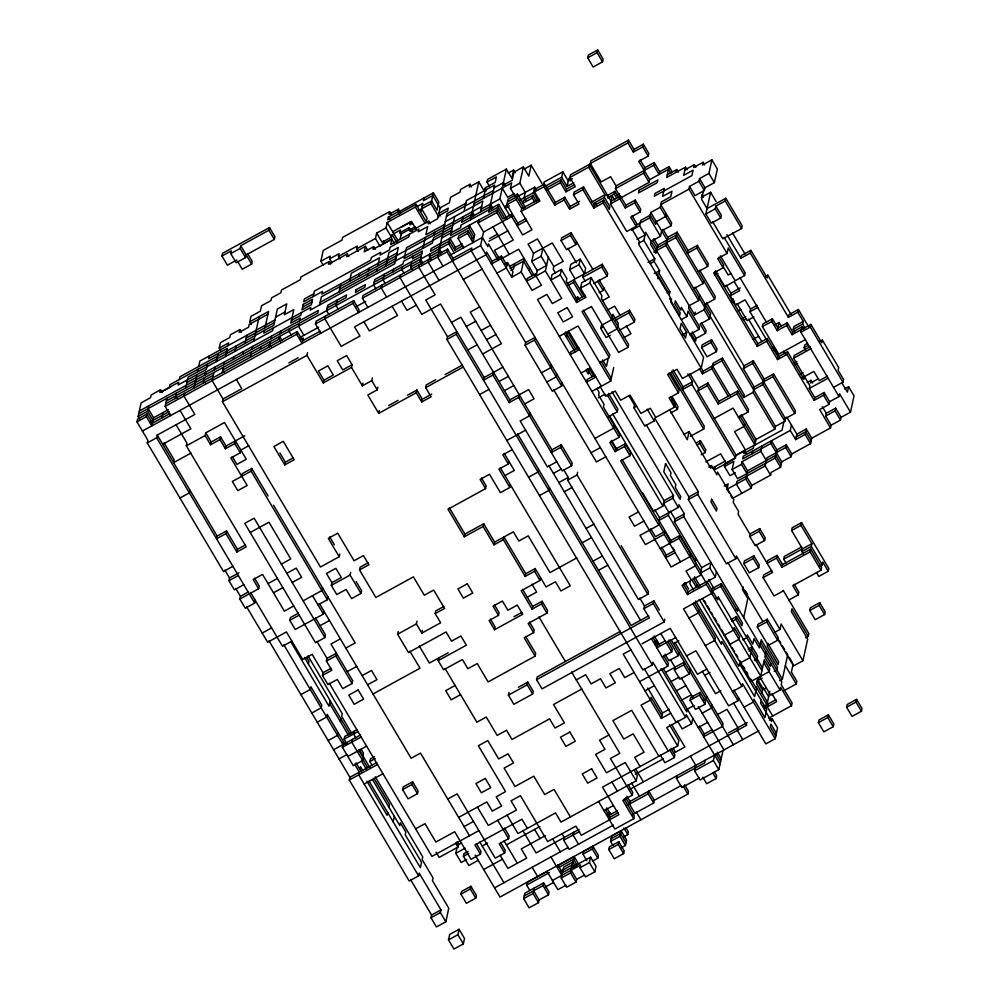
<?xml version="1.0" encoding="UTF-8"?>
<svg xmlns="http://www.w3.org/2000/svg" width="999" height="999" viewBox="0 0 999 999"><rect width="100%" height="100%" fill="white"/><g stroke="black" fill="none" stroke-linecap="round" stroke-linejoin="round"><path stroke-width="1.5" d="M232.892 566.346L223.501 571.49L147.278 442.932L147.864 440.222L136.975 421.853L137.575 419.13L146.965 413.986L152.41 423.164L169.855 413.598M139.723 419.043L138.162 416.421L141.121 402.859L150.512 397.702L151.111 394.992L160.502 389.835L162.063 392.457M148.152 408.554L153.596 417.744L151.823 425.886L146.378 416.695L146.965 413.986M152.997 420.454L147.552 411.276L148.739 405.844M160.502 389.835L159.915 392.545L178.696 382.242L178.109 384.965L206.281 369.505L207.467 364.073M235.764 588.461L240.422 596.328L239.835 599.05L245.279 608.229L254.67 603.071L156.668 437.774L157.268 435.064L194.842 414.46L183.953 396.091L184.54 393.381M161.801 418.019L162.987 412.587M170.604 415.584L165.16 406.393L166.933 398.251M169.306 387.4L169.892 384.69L254.433 338.324M175.15 398.526L176.336 393.107M179.283 379.533L179.882 376.823L273.813 325.299L277.372 309.016L286.763 303.871L284.39 314.722L293.793 309.578L290.834 323.139L300.224 317.994L299.638 320.704M185.727 387.949L188.087 377.098L272.64 330.731L273.227 328.022M221.94 256.019L222.527 253.296L269.493 227.547L274.937 236.726L274.35 239.435L246.166 254.895L245.579 257.605L236.189 262.762L230.744 253.571L231.331 250.861L221.94 256.019L227.385 265.197L236.775 260.04M193.931 388.224L196.89 374.662M197.49 371.94L198.077 369.23M198.664 366.521L199.85 361.089L275 319.88M225.949 533.641L216.558 538.798L217.158 536.076L226.548 530.931L225.949 533.641L236.838 552.01L246.241 546.853L186.351 445.841L186.938 443.131L176.049 424.762M203.334 383.079L204.508 377.647M205.107 374.937L205.694 372.215M209.241 355.931L208.654 358.653L227.435 348.351L225.662 356.493M245.579 257.605L240.135 248.426L240.722 245.704L268.906 230.257L269.493 227.547M213.911 372.502L212.125 380.631L223.014 399.001L222.427 401.723L320.429 567.02L339.21 556.718L339.81 553.995M214.498 369.78L215.085 367.07M216.271 361.638L218.044 353.496M220.791 350.699L219.231 348.077L220.417 342.645L229.807 337.487L230.394 334.777L239.797 329.633L241.346 332.255M189.935 490.159L189.335 492.882L179.945 498.026M210.577 444.717L211.176 442.008L220.567 436.863L219.98 439.572L210.577 444.717L205.132 435.539L205.732 432.829L224.513 422.527L246.291 459.253L236.9 464.41L232.23 456.531M222.115 372.777L223.301 367.345M223.888 364.635L224.488 361.913M228.034 345.629L228.621 342.919L219.231 348.077M237.55 261.351L242.22 269.231L251.611 264.073L252.21 261.363L247.54 253.496M233.279 359.478L233.878 356.768M235.065 351.336L236.239 345.904M239.797 329.633L239.198 332.342L248.601 327.185L249.188 324.475L267.969 314.173M242.682 354.333L243.269 351.611M245.042 343.469L246.815 335.327M251.336 324.388L249.775 321.765L250.961 316.333L260.352 311.176L261.538 305.756L270.929 300.599L271.528 297.889L280.919 292.732L281.506 290.022L300.299 279.72L300.886 277.01L329.071 261.551L330.632 264.173M235.402 440.884L234.815 443.606L225.412 448.751L226.011 446.041L220.567 436.863M250.299 357.317L251.486 351.885M252.073 349.175L252.66 346.466M253.846 341.034L259.178 316.608M260.277 349.45L260.876 346.74M264.423 330.457L263.836 333.167L310.801 307.405L310.214 310.127L394.755 263.761L398.301 247.477L388.911 252.635L385.951 266.196M265.01 327.747L268.569 311.463L249.775 321.765M241.746 476.298L242.345 473.588L251.736 468.444L251.149 471.153L232.355 481.456L237.799 490.634L247.19 485.489L230.856 457.942L240.26 452.784L240.846 450.074L248.901 445.654M269.081 347.015L270.267 341.583M270.854 338.873L271.453 336.163M280.619 341.77L279.071 339.148L279.658 336.438L281.993 340.372M280.257 333.716L280.844 331.006M243.781 584.715L234.39 589.86L228.946 580.681L229.533 577.959L224.875 570.092M236.838 552.01L237.437 549.3L226.548 530.931M289.648 328.571L289.061 331.281L291.383 335.214M300.612 339.498L303.296 338.024L302.123 343.456L296.678 334.278L297.265 331.556L165.759 403.683M299.038 323.414L298.451 326.136L303.896 335.314M301.411 312.562L300.811 315.272L291.421 320.429M313.174 296.553L314.348 291.134L370.716 260.215L371.303 257.505L380.694 252.347L380.107 255.07L389.498 249.912L390.097 247.203L408.878 236.9L409.478 234.178M323.189 265.21L320.866 261.276L323.226 250.424L342.02 240.122L342.607 237.4L389.573 211.651L391.133 214.273M352.073 364.735L342.682 369.892L337.237 360.701L346.628 355.557L352.073 364.735L351.486 367.445L323.301 382.904L306.968 355.357L307.567 352.635M320.904 333.154L315.459 323.976L316.059 321.253L353.634 300.649L359.078 309.827L358.479 312.55L353.034 303.359L353.634 300.649M319.605 304.97L321.378 296.828L471.678 214.41L473.239 217.033M329.071 261.551L328.484 264.26L347.265 253.958L348.826 256.581M331.993 262.774L329.658 258.841L330.257 256.119L320.866 261.276M254.67 603.071L255.269 600.362M284.777 464.885L273.888 446.516L283.279 441.358L294.168 459.727L284.777 464.885L285.364 462.162L279.92 452.984M239.835 599.05L258.616 588.748L259.216 586.026L254.545 578.159M325.449 316.109L324.85 318.818L341.183 346.366L359.977 336.064L354.533 326.885L486.038 254.757L486.638 252.048L492.082 261.226L491.483 263.948L500.886 258.791L501.473 256.081L492.082 261.226M340.022 259.028L338.461 256.406L339.061 253.684L329.658 258.841M337.212 300.1L336.026 305.532L338.361 309.465M338.986 291.958L340.759 283.816M347.265 253.958L346.678 256.681L365.459 246.378L367.794 250.312M323.301 382.904L323.901 380.194L318.456 371.004L327.847 365.859L333.291 375.037L323.901 380.194M349.563 281.381L351.336 273.239L379.52 257.779L377.747 265.921M358.216 251.436L356.655 248.813L357.255 246.091L338.461 256.406M358.953 276.224L359.54 273.514M365.459 246.378L364.273 251.798L373.676 246.653L375.224 249.275M324.013 611.338L323.414 614.048L295.242 629.507L289.797 620.329L290.384 617.607L298.439 613.199M367.869 307.392L362.425 298.214L363.024 295.504L447.564 249.138L453.009 258.316L452.422 261.026M367.17 276.498L367.757 273.788M368.344 271.079L368.943 268.356M373.676 246.653L373.077 249.363L391.87 239.061L394.205 242.994M380.119 246.378L375.449 238.511L376.635 233.079L386.026 227.922L387.212 222.502L415.384 207.043L415.984 204.333L387.799 219.792L388.386 217.07L397.789 211.925L398.376 209.203L388.986 214.36L389.573 211.651M376.561 271.353L377.147 268.631M376.635 233.079L382.08 242.257L391.471 237.113L392.058 234.403L396.728 242.27M381.805 285.19L381.218 287.912L386.663 297.09M384.178 274.338L382.992 279.77L385.327 283.704M391.87 239.061L390.684 244.493L418.868 229.033L418.269 231.743L427.672 226.598L425.899 234.74L444.68 224.438M372.365 377.947L371.765 380.669L362.375 385.814L362.962 383.104M401.423 235.352L399.875 232.73L400.462 230.007L393.756 233.691M322.515 587.824L321.928 590.534L303.134 600.836M392.982 271.903L393.569 269.193M400.075 239.335L401.261 233.903L410.651 228.759L412.212 231.381M308.404 664.01L309.003 661.301L306.668 657.367M317.969 604.87L327.372 599.712L327.959 597.002M356.144 581.543L361.588 590.734L360.989 593.443L351.598 598.601L346.154 589.41L336.763 594.567L331.318 585.377L331.905 582.667L326.461 573.488L335.864 568.331L341.308 577.522L331.905 582.667M400.599 274.887L400 277.61L421.778 314.335L440.571 304.033L484.128 377.497L483.541 380.219L492.932 375.062L493.518 372.352M402.372 266.745L401.785 269.468L404.108 273.401M410.651 228.759L410.065 231.468L428.846 221.166L430.407 223.788M407.48 395.192L416.87 390.047L416.283 392.757L378.708 413.361L367.819 395.005L377.21 389.847L377.809 387.137M324.912 637.574L254.133 518.194L244.743 523.339L315.522 642.719L324.912 637.574L325.512 634.852L315.397 617.807M421.029 211.563L422.802 203.421L417.432 206.368M423.988 198.002L423.389 200.712L432.792 195.554L440.571 208.679M378.708 413.361L379.295 410.651M412.137 269.655L410.577 267.033L411.763 261.601M412.949 256.169L412.362 258.891L421.753 253.734M340.347 638.885L330.956 644.043L352.734 680.769L352.135 683.491L342.744 688.636L337.3 679.457L327.909 684.602L322.465 675.424L323.052 672.714L312.163 654.345L302.772 659.49L286.438 631.942L267.645 642.245L246.653 606.83M322.465 675.424L331.855 670.267L326.411 661.088L326.998 658.378L316.895 641.321M426.473 220.754L427.06 218.032L421.615 208.853M360.989 593.443L350.1 575.074L350.699 572.365M438.786 216.82L431.019 203.696L433.379 192.844L398.489 211.975M419.38 264.585L418.793 267.307L435.127 294.855L425.736 300L447.515 336.738L446.915 339.448L642.919 670.042L652.322 664.897L652.909 662.187L685.576 717.282L666.783 727.584L677.672 745.953L602.522 787.162L618.856 814.709L581.281 835.314L575.836 826.136L547.664 841.595L520.442 795.679L511.038 800.823L516.483 810.014L488.311 825.461L477.422 807.092M421.528 264.498L419.98 261.875L422.34 251.024L403.559 261.326L402.959 264.036L374.787 279.495L373.601 284.915L375.936 288.861M422.939 248.301L425.299 237.45M428.846 221.166L428.259 223.876L437.649 218.731L438.249 216.021L447.639 210.864L448.226 208.154L438.836 213.299L440.397 215.921M352.135 683.491L335.801 655.931L336.401 653.221L326.998 658.378M330.182 700.749L329.008 706.181L290.896 641.895M416.995 621.191L416.396 623.913L421.84 633.091L440.634 622.789L435.189 613.598L444.58 608.453L433.691 590.084L424.3 595.242L413.411 576.873L375.836 597.477L359.503 569.929L360.09 567.22L368.144 562.799M428.783 259.44L428.184 262.15L439.073 280.519M430.931 259.353L429.37 256.718L429.957 254.008M434.103 235.015L434.69 232.305M438.836 213.299L440.022 207.879L449.413 202.722L450.599 197.29L459.99 192.145L460.589 189.435L469.98 184.278L471.528 186.9M438.174 254.283L437.574 257.005L443.019 266.184M440.322 254.196L438.761 251.573L447.053 213.574L465.834 203.272M338.112 732.679L337.525 735.401L328.134 740.546M340.484 721.827L341.071 719.118M482.629 353.983L501.423 343.681L446.978 251.848L447.564 249.138M454.195 252.884L448.751 243.706L449.937 238.274L455.382 247.465L454.782 250.175L462.837 245.754M454.67 216.571L450.524 235.564L497.49 209.802L502.934 218.993L512.337 213.836L511.738 216.558L522.627 234.915L532.017 229.77L521.128 211.401L521.728 208.691L516.283 199.5L517.47 194.081L508.066 199.226L506.893 204.658L517.782 223.027L517.182 225.737L526.573 220.579M358.591 749.924L363.249 757.791L362.662 760.514L353.271 765.659L342.382 747.289L343.556 741.87M347.265 744.405L344.156 739.148L344.742 736.438L356.818 729.819M435.664 379.745L426.273 384.89L425.674 387.612L431.118 396.79L421.728 401.948L422.315 399.225L416.87 390.047M463.586 247.74L458.141 238.549L458.728 235.839L468.131 230.694L473.576 239.872M462.874 216.845L461.688 222.278L489.872 206.818L491.433 209.44M464.06 211.413L466.421 200.562L494.605 185.102L488.686 212.25L498.089 207.093L505.082 218.906M469.98 184.278L469.38 186.988L478.783 181.843L484.228 191.021L484.815 188.312L486.376 190.934M352.36 739.435L351.773 742.145L362.662 760.514M354.133 731.293L353.546 734.003L355.881 737.936M471.478 238.636L474.163 237.163L468.718 227.972L469.318 225.262L474.75 234.44L472.977 242.582L467.532 233.404L468.131 230.694M470.492 219.83L478.783 181.843M410.577 879.607L431.58 915.034L430.981 917.744L436.426 926.922L445.829 921.777L440.384 912.599L440.971 909.877L419.193 873.151L418.606 875.861L409.203 881.018L349.313 779.994L349.912 777.284L269.018 640.846M690.534 553.97L689.947 556.693L671.153 566.995L480.594 245.579L483.553 232.005L478.109 222.827L478.708 220.105M480.482 211.963L482.842 201.111L445.267 221.716M483.441 198.401L485.801 187.55L495.204 182.392L496.378 176.96L486.988 182.118L489.323 186.051M486.988 182.118L487.587 179.408L506.368 169.093L511.813 178.284L513.586 170.142L508.216 173.089M359.89 769.417L360.489 766.708L362.824 770.641M362.849 755.843L363.449 753.134L361.114 749.2M652.322 664.897L456.318 334.303L456.905 331.581L447.515 336.738M372.215 765.484L369.88 761.55L370.467 758.84L374.5 756.63M525.586 636.388L535.701 653.446L535.102 656.156L488.136 681.917L477.247 663.548L467.857 668.706L462.412 659.515L443.618 669.829L438.174 660.639L466.358 645.192L460.914 636.001L451.523 641.158L446.078 631.967L408.504 652.572L397.614 634.215L398.201 631.493M499.113 258.242L494.443 250.374L513.236 240.072L496.903 212.525L498.676 204.383L461.101 224.987L460.514 227.697L441.72 237.999M509.977 216.009L499.862 198.951L506.368 169.093M515.109 196.241L510.439 188.374L511.625 182.942L474.05 203.546M421.84 633.091L422.44 630.381M525.649 200.449L524.088 197.827L525.274 192.407L519.83 183.217L523.376 166.933L513.986 172.09L512.212 180.232L502.822 185.377M504.832 264.023L507.504 262.55L506.331 267.969L496.928 273.127M387.712 812.624L387.113 815.334L366.895 781.218M388.898 807.192L389.485 804.482L373.926 778.246M524.487 168.943L531.193 165.26L528.821 176.124L523.376 166.933M435.189 613.598L435.776 610.889L443.831 606.48M509.365 266.533L524.125 258.441L521.166 272.003L511.775 277.16L512.949 271.728L507.504 262.55M514.735 263.586L513.548 269.018L510.864 270.492M393.156 821.802L394.343 816.37M402.634 789.66L403.221 786.937L412.624 781.792L418.069 790.971L417.47 793.681L408.079 798.838L402.634 789.66L412.025 784.502L412.624 781.792M532.305 198.102L532.892 195.392L523.501 200.549L522.914 203.259L532.305 198.102L534.64 202.048M538.149 200.549L533.491 192.682L534.665 187.25L518.568 196.079M521.128 211.401L539.922 201.099L534.477 191.92L535.064 189.198L544.467 184.053L555.357 202.41L554.757 205.132L564.148 199.975L564.747 197.265L555.357 202.41M464.922 534.065L483.703 523.763L483.116 526.473L464.323 536.775L464.922 534.065L449.363 507.829M438.174 660.639L438.773 657.929M543.468 184.815L544.068 182.105L562.849 171.803L568.294 180.981L572.315 178.771M554.757 205.132L543.868 186.763L544.467 184.053M528.971 270.329L529.57 267.62M521.166 272.003L532.055 290.372L541.446 285.227L536.001 276.036L537.187 270.604L531.743 261.426L533.516 253.284L528.071 244.106L537.462 238.948L553.796 266.496L553.209 269.218L555.544 273.152M464.323 536.775L447.989 509.228L485.564 488.623L486.163 485.914L481.493 478.034M519.243 394.742L518.656 397.465L509.265 402.609L509.852 399.9L460.851 317.245L451.461 322.402M537.187 270.604L546.578 265.459L541.133 256.281L542.907 248.139M562.262 383.329L561.675 386.039L552.285 391.196L525.062 345.279L525.649 342.557L471.203 250.724L471.803 248.014L453.009 258.316M625.874 205.245L635.264 200.1L634.677 202.809L625.287 207.967L625.874 205.245L620.429 196.066L611.038 201.224L589.26 164.485L570.466 174.788L569.88 177.497L575.324 186.688L565.933 191.833L560.489 182.655L561.076 179.945L546.316 188.037M573.826 182.73L567.107 186.413L561.663 177.223L562.849 171.803M587.699 57.817L588.299 55.107L597.689 49.95L603.134 59.128L602.534 61.851L593.144 66.995L587.699 57.817L597.09 52.66L597.689 49.95M615.222 451.635L615.809 448.926L625.199 443.768L624.612 446.491L615.222 451.635L609.777 442.457L619.168 437.3L537.499 299.55L546.89 294.405L552.335 303.584L561.725 298.439L545.392 270.891L548.351 257.317M565.933 191.833L566.52 189.123L561.076 179.945M567.107 186.413L568.881 178.272L570.441 180.894M561.675 386.039L534.453 340.122L535.039 337.412L525.649 342.557M485.564 488.623L480.119 479.445L489.522 474.288L500.412 492.657L509.802 487.5L498.913 469.13L508.304 463.986L508.891 461.276M525.761 573.713L535.164 568.556L534.565 571.266L525.174 576.423L525.761 573.713L503.983 536.975L503.396 539.685L494.006 544.842L494.592 542.132L483.703 523.763M576.535 241.858L575.948 244.58L566.545 249.725L561.101 240.547L561.7 237.837L571.091 232.68L592.869 269.418M589.26 164.485L588.661 167.195L604.994 194.743L604.407 197.465L609.852 206.643L609.265 209.353L603.821 200.175L594.417 205.332L583.528 186.963L574.138 192.108L573.551 194.83L578.995 204.008L569.592 209.166L570.192 206.443L564.747 197.265M509.802 487.5L510.389 484.79M560.239 274.912L561.413 269.493L552.022 274.638L550.836 280.07L560.239 274.912L576.573 302.472L585.963 297.315L580.519 288.137L581.705 282.705L591.096 277.56L601.985 295.916L601.398 298.639L628.621 344.555L628.021 347.265L618.631 352.41L591.408 306.493L582.017 311.651L609.24 357.567L599.837 362.724M530.132 413.111L529.545 415.834L520.154 420.979L547.377 466.895L556.768 461.75M575.948 244.58L570.504 235.389L571.091 232.68M603.821 200.175L603.221 202.884L593.831 208.042L582.941 189.673L583.528 186.963M643.331 144.218L648.776 153.409L648.189 156.119L638.786 161.264L649.675 179.633L649.088 182.355L620.903 197.802L615.459 188.624L616.058 185.901L610.614 176.723L601.211 181.88L590.322 163.511L590.921 160.789L628.496 140.185L633.94 149.375L633.341 152.085L642.744 146.928L643.331 144.218L633.94 149.375M569.63 269.767L570.816 264.335L580.207 259.191L585.651 268.369L584.465 273.801L575.074 278.946L569.63 269.767L579.02 264.61L580.207 259.191M551.373 364.96L550.786 367.669L541.396 372.827M494.542 629.732L489.098 620.541L498.489 615.396L493.044 606.218L502.435 601.061L507.879 610.239L517.282 605.094L522.727 614.273L494.542 629.732L495.129 627.022L490.459 619.143M498.489 615.396L499.075 612.687L494.418 604.807M582.042 296.865L573.488 282.43L574.088 279.72L567.37 283.391M556.818 374.138L556.231 376.86L546.84 382.005M593.831 208.042L595.017 202.61L604.407 197.465M566.495 337.325L567.682 331.905L577.797 348.963M538.573 469.33L537.986 472.052L528.583 477.197M466.595 859.54L461.226 862.487L455.781 853.308L456.955 847.876M576.573 302.472L577.747 297.04L575.074 298.514M436.051 852.172L439.16 857.417L457.954 847.115L458.541 844.405L456.993 841.77M585.214 281.219L582.879 277.272L583.478 274.563L602.26 264.26L607.704 273.439L607.117 276.161L593.693 283.516M445.829 921.777L448.788 908.203L432.455 880.656L433.042 877.946L422.152 859.577L422.739 856.867L375.299 776.835M551.91 449.85L551.323 452.559L560.714 447.415L561.313 444.692L551.91 449.85L470.242 312.1L479.645 306.943M478.234 860.326L468.843 865.484L463.399 856.293L463.986 853.583L468.019 851.373M628.021 347.265L589.909 282.979L591.096 277.56M448.501 939.872L449.687 934.44L459.078 929.282L464.523 938.473L463.336 943.893L453.946 949.05L448.501 939.872L457.892 934.714L459.078 929.282M632.092 215.747L636.763 223.614L636.176 226.323L626.773 231.481L610.439 203.933L612.212 195.792L608.191 198.002M460.939 894.142L461.538 891.433L470.929 886.288L476.373 895.466L475.774 898.176L466.383 903.333L460.939 894.142L470.329 888.998L470.929 886.288M549.462 487.699L548.876 490.409L539.472 495.566M616.608 197.989L614.273 194.043L614.872 191.333L606.818 195.754M633.341 152.085L627.896 142.907L628.496 140.185M518.406 687.262L527.797 682.117L533.241 691.296L532.654 694.018L513.861 704.32L508.416 695.129L509.015 692.419M607.117 276.161L601.673 266.97L602.26 264.26M625.287 207.967L619.842 198.776L620.429 196.066M532.704 606.405L542.095 601.261L541.508 603.97L532.117 609.128L532.704 606.405L522.589 589.36M532.117 609.128L521.228 590.759L540.009 580.456L540.609 577.747M599.138 292.695L603.171 290.497L603.758 287.774M415.609 828.82L425 823.676L435.889 842.045L454.682 831.73L471.016 859.29L480.407 854.133L480.994 851.423L476.336 843.543M535.102 656.156L524.213 637.799L533.616 632.642L534.203 629.932L529.532 622.052M621.203 545.716L648.426 591.633L647.827 594.343L638.436 599.487L567.657 480.107L568.244 477.397L563.586 469.53M610.189 335.327L606.156 337.525L600.711 328.346L601.311 325.637M518.656 397.465L562.212 470.929L571.603 465.771L572.202 463.061L561.313 444.692M532.654 694.018L527.21 684.827L527.797 682.117M533.616 632.642L528.171 623.463L546.952 613.161L547.539 610.439L542.095 601.261M647.827 594.343L577.047 474.962L577.647 472.24M649.088 182.355L643.643 173.164L644.83 167.732L640.159 159.865M664.76 619.18L664.16 621.89L542.045 688.86L536.6 679.682L537.187 676.96L620.391 631.331M608.241 358.329L606.468 366.471L602.584 359.915M636.176 226.323L630.731 217.145L640.122 212L640.709 209.278L635.264 200.1M609.24 357.567L609.827 354.857L583.379 310.252M637.012 239.373L645.067 234.952L639.622 225.774L640.809 220.342L650.199 215.197L655.644 224.375L656.231 221.666L665.621 216.508L666.221 213.798M654.22 162.587L659.665 171.766L659.078 174.488L653.633 165.297L654.22 162.587L644.83 167.732M447.739 799.038L457.13 793.88L495.242 858.166L504.645 853.009L505.232 850.299L500.561 842.432M504.645 853.009L499.2 843.83L508.591 838.685L509.178 835.963L504.52 828.096M591.945 391.383L610.726 381.081L613.686 367.52M657.854 278.783L658.441 276.074L669.33 294.443L669.917 291.72L659.028 273.364L659.627 270.642L654.183 261.463L654.77 258.753L643.88 240.384L645.654 232.243L694.655 314.885L704.045 309.74L705.232 304.308L714.622 299.163L715.222 296.441L699.662 270.205M619.58 330.169L634.34 322.078L628.895 312.887L629.482 310.177L614.722 318.269M653.846 238.624L657.729 245.18L655.956 253.321L650.511 244.143L651.098 241.421L660.489 236.276L649.6 217.907L650.786 212.475L660.177 207.33L661.363 201.898L670.754 196.741L671.94 191.321L662.549 196.466L664.323 188.324L654.932 193.481L654.345 196.191L691.92 175.587L693.094 170.155L683.703 175.312L685.476 167.17L666.695 177.472L669.055 166.621L659.665 171.766M634.34 322.078L634.927 319.355L629.482 310.177M614.31 425.412L613.723 428.121L594.929 438.424M607.879 416.995L617.27 411.838L617.869 409.128L608.528 393.381M660.489 236.276L661.675 230.844L671.066 225.687L671.665 222.977L660.776 204.608L688.96 189.161L689.547 186.438L698.938 181.294L699.537 178.584L708.928 173.426L711.887 159.852L702.497 165.01L703.084 162.3L693.693 167.445L694.28 164.735L684.889 169.88M676.086 172.328L676.673 169.605L667.282 174.763M619.168 437.3L619.755 434.59L603.421 407.043L604.02 404.333L598.576 395.142L599.163 392.432L596.828 388.499M689.522 334.653L698.913 329.495L699.512 326.785L688.623 308.416L689.21 305.706L698.601 300.549L665.933 245.454L667.719 237.312L663.049 229.445M523.651 898.65L524.837 893.231L543.618 882.929L549.063 892.107L548.476 894.817L539.085 899.974L538.486 902.684L529.095 907.841L523.651 898.65L533.041 893.506L534.228 888.074M529.72 890.334L526.61 885.089L527.197 882.367L545.991 872.065M646.141 424.687L688.923 496.853L688.336 499.562L726.448 563.848L735.838 558.691L697.727 494.405L698.313 491.695L654.757 418.231L654.17 420.941L644.78 426.098L633.89 407.729L634.477 405.02L629.033 395.829M693.756 288.661L703.146 283.504L675.923 237.587L677.11 232.168L667.719 237.312M650.749 528.858L655.419 536.725L664.81 531.58L664.223 534.29L645.429 544.592L639.984 535.414L658.778 525.099L620.666 460.826L630.057 455.669L630.644 452.959L625.199 443.768M548.476 894.817L543.031 885.638L543.618 882.929M687.999 250.524L687.399 253.247L696.803 248.089L697.389 245.379L687.999 250.524L677.11 232.168M703.983 188.524L701.623 199.388L707.067 208.566L725.848 198.264L742.182 225.811L741.595 228.521L722.801 238.823L712.699 221.778M689.547 186.438L694.992 195.629L704.382 190.472L704.982 187.762L699.537 178.584M613.411 825.087L569.13 849.375L563.686 840.196L564.273 837.487L561.938 833.541M571.216 870.179L576.66 879.37L576.061 882.08L566.67 887.237L561.226 878.046L563.598 867.194L572.989 862.037L576.098 867.294M725.848 198.264L725.262 200.974L715.871 206.131L721.315 215.309L720.716 218.019L711.325 223.177L705.881 213.998L710.614 192.283L701.223 197.44M704.982 187.762L714.372 182.605L717.332 169.043L711.887 159.852M573.663 832.329L573.076 835.039L578.521 844.23M681.48 319.505L686.85 316.558L688.024 311.139L698.913 329.495M686.663 332.492L685.489 337.924L680.044 328.746L681.218 323.314L686.663 332.492L682.642 334.702M576.061 882.08L570.616 872.901L574.175 856.618L558.066 865.446M720.716 218.019L715.272 208.841L715.871 206.131M596.316 389.21L600.349 387L605.794 396.191L615.184 391.034L620.629 400.212L630.019 395.067L640.908 413.436L650.312 408.279L655.756 417.47L674.537 407.155L675.124 404.445L670.466 396.578M694.655 314.885L695.254 312.175M674.537 407.155L669.093 397.977L678.483 392.832L679.083 390.109L668.968 373.052M698.601 300.549L699.787 295.13M703.146 283.504L703.733 280.794M698.289 271.603L707.692 266.458L708.279 263.748L697.389 245.379M677.397 409.315L677.984 406.605L672.539 397.415L671.952 400.137L677.397 409.315L670.691 412.999M673.014 369.78L683.116 386.838L682.529 389.548L691.92 384.403L692.519 381.693L687.849 373.813M557.742 864.747L562.412 872.614L590.596 857.167L596.041 866.345L594.855 871.777L585.464 876.922L580.019 867.744L580.606 865.034L552.422 880.481M586.863 860.738L582.979 854.17L583.566 851.46L592.956 846.315L598.401 855.494L597.814 858.203L592.444 861.15M692.27 331.843L696.153 338.411L695.566 341.121L690.896 333.254M671.415 541.433L658.965 520.442L659.552 517.732L654.894 509.852M658.778 525.099L659.365 522.39L622.027 459.415M642.632 492.894L653.521 511.263L662.911 506.106L664.098 500.686L612.762 414.098M536.6 679.682L649.325 617.857L643.88 608.678L644.467 605.968L639.81 598.089M701.598 347.59L702.185 344.88L711.588 339.722L717.032 348.913L716.433 351.623L707.042 356.768L701.598 347.59L710.988 342.445L711.588 339.722M594.855 871.777L589.41 862.599L590.596 857.167M597.814 858.203L592.37 849.025L592.956 846.315M696.153 338.411L705.544 333.254L706.143 330.544L701.473 322.665M705.544 333.254L700.099 324.076L709.49 318.918L710.676 313.499L695.129 287.25M696.178 558.491L695.579 561.213L668.356 515.297L668.955 512.574L663.511 503.396L672.901 498.239L673.488 495.529L612.05 391.895M678.483 392.832L667.594 374.463L676.997 369.305L682.442 378.496L701.223 368.194L703.596 357.33L670.928 302.235L671.515 299.525L638.848 244.418L639.435 241.708L631.668 228.584M757.279 346.391L757.866 343.681L767.269 338.524L766.67 341.246L757.279 346.391L713.723 272.927L723.114 267.769L723.713 265.06L719.043 257.193M723.114 267.769L717.669 258.591L727.072 253.446L728.246 248.014L744.58 275.562L735.189 280.719L720.416 255.794M683.716 434.528L689.085 431.58L687.312 439.722L669.417 409.553M705.881 461.925L720.641 453.833L726.086 463.024L735.476 457.867L736.076 455.157L697.964 390.871L698.551 388.161L689.997 373.726M706.605 302.909L743.943 365.884L743.343 368.594L754.233 386.963L753.046 392.382L743.656 397.54L744.255 394.83L722.477 358.092L713.074 363.249L711.9 368.668L702.497 373.826L703.096 371.104L700.761 367.17M664.16 621.89L653.271 603.521L653.87 600.811L644.467 605.968M661.638 547.227L666.308 555.094L665.709 557.804L675.112 552.659M609.465 819.867L610.064 817.157L605.394 809.277M669.667 543.468L670.254 540.759L664.81 531.58M701.023 570.392L701.623 567.682L674.4 521.765L674.987 519.043L670.317 511.176M659.552 517.732L678.346 507.43L678.933 504.707L684.377 513.898L683.791 516.608L781.792 681.905L781.206 684.627L792.095 702.984L791.495 705.706L768.681 718.219M718.244 404.083L718.83 401.373L737.624 391.071L737.025 393.781L718.244 404.083L707.354 385.714L707.941 383.004L698.551 388.161M608.791 849.575L609.378 846.865L618.768 841.707L624.213 850.898L623.626 853.608L614.235 858.765L608.791 849.575L618.181 844.43L618.768 841.707M612.899 845.366L610.564 841.433L611.75 836.001L621.141 830.856L626.585 840.034L625.399 845.466L621.378 847.676M766.27 339.298L749.937 311.738L750.536 309.028L745.092 299.85L735.701 304.995L730.257 295.816L730.843 293.094L726.173 285.227M687.487 594.542L688.086 591.82L706.867 581.518L706.281 584.24L687.487 594.542L682.042 585.352L700.836 575.049L679.058 538.324L679.645 535.601L670.254 540.759M701.186 454.72L705.207 452.522L699.762 443.331L700.361 440.621L696.328 442.832M690.297 436.363L703.721 428.996L704.307 426.286L671.64 371.191M750.898 250.374L750.311 253.084L740.921 258.242L741.508 255.519L750.898 250.374L767.232 277.922L767.831 275.212L765.147 276.686M652.784 637.262L657.454 645.129L656.855 647.851L675.649 637.549M743.656 397.54L721.877 360.801L722.477 358.092M625.399 845.466L619.954 836.288L621.141 830.856M705.207 452.522L705.806 449.8L700.361 440.621M744.58 275.562L745.179 272.852L724.175 237.425M629.432 804.133L630.032 801.423L626.922 796.178M598.576 801.498L614.909 829.045L633.703 818.743L622.814 800.374L632.205 795.229L632.792 792.507L628.134 784.64M507.092 815.159L517.981 833.528L555.556 812.924L561.001 822.102L636.151 780.893L637.337 775.461L634.228 770.217M623.738 836.812L627.772 834.615L628.359 831.892L626.023 827.959M633.703 818.743L634.29 816.033L624.175 798.975M708.766 467.07L711.45 465.596L710.863 468.306L689.085 431.58M639.56 681.668L667.744 666.208L668.343 663.498L663.673 655.631M662.3 657.03L671.69 651.872L672.29 649.163L667.619 641.296M690.446 580.968L689.859 583.678L693.743 590.247M670.741 713.249L661.338 718.406L662.524 712.974L647.752 688.049M695.978 563.161L695.391 565.871L686.001 571.016L691.445 580.207M690.396 668.568L689.21 674L679.819 679.158L674.375 669.967L674.962 667.257L670.304 659.39M665.034 654.22L668.93 660.789L678.321 655.631L678.92 652.921M653.671 803.009L648.226 793.83L648.813 791.121L654.258 800.299L653.671 803.009L632.192 814.784M697.077 584.727L696.49 587.437L691.82 579.57M700.836 575.049L701.423 572.34L679.645 535.601M735.314 472.739L729.944 475.686L724.5 466.496L725.099 463.786L734.49 458.628M689.21 674L683.766 664.822L684.365 662.1L665.571 672.402M698.975 610.189L698.376 612.911L688.985 618.056M736.076 455.157L754.857 444.855L756.043 439.423L774.824 429.12L775.424 426.411L784.814 421.253L785.401 418.544L752.734 363.436L753.333 360.726L743.943 365.884M805.581 339.46L778.745 354.183L762.412 326.636L763.011 323.913L772.402 318.768L777.846 327.947L787.237 322.802L792.682 331.98L792.095 334.69L810.876 324.388L821.765 342.757L822.364 340.047L819.679 341.521M709.827 567.956L700.436 573.101L705.881 582.292L715.272 577.135L709.827 567.956L711.013 562.524L701.623 567.682M729.32 493.181L726.985 489.248L728.171 483.828L724.15 486.026M730.881 495.816L732.429 498.439L751.223 488.136L751.81 485.414L770.604 475.112L771.191 472.402L780.581 467.245L781.767 461.825L770.878 443.456L771.478 440.746L776.922 449.925L775.137 458.066L737.562 478.671L732.117 469.493L733.903 461.351L724.5 466.496M744.567 423.776L743.968 426.486L734.577 431.63L745.466 450M738.523 417.295L747.914 412.15L748.513 409.44L737.624 391.071M660.264 754.857L664.922 762.724L674.325 757.567L674.912 754.857L671.016 748.301M677.672 745.953L678.858 740.521L669.53 724.774M712.312 590.709L711.725 593.418L683.541 608.878L737.986 700.711L728.596 705.856L695.928 650.761L686.538 655.906M715.272 577.135L716.458 571.703M787.237 322.802L786.65 325.512L777.247 330.657L771.802 321.478L772.402 318.768M685.576 717.282L686.163 714.572L691.608 723.751L682.217 728.908L677.547 721.028M690.122 700.237L690.709 697.514L700.099 692.369L705.544 701.548L704.957 704.27L695.566 709.415L690.122 700.237L699.512 695.079L700.099 692.369M746.965 473.526L741.52 464.335L742.107 461.625L760.901 451.323L762.075 445.891M736.425 455.182L744.48 450.774L743.88 453.484L753.271 448.326L753.87 445.616L782.055 430.157L783.828 422.015M699.3 777.996L681.855 787.562L676.41 778.371L676.997 775.661M784.814 421.253L763.036 384.528L764.223 379.096L753.333 360.726M715.671 598.651L718.356 597.177L717.757 599.887L706.867 581.518M731.093 619.53L736.463 616.583L741.907 625.761L742.494 623.051L720.716 586.326L721.315 583.603L711.912 588.761M777.247 330.657L779.033 322.515L774.999 324.725M691.608 723.751L692.794 718.318M751.223 488.136L745.778 478.946L747.552 470.804L742.107 461.625M752.097 453.758L752.684 451.048M785.401 418.544L794.804 413.386L773.026 376.66L773.613 373.938L764.223 379.096M778.159 356.893L787.549 351.748L786.962 354.458L777.559 359.603L778.159 356.893L767.269 338.524M735.838 558.691L736.425 555.981L779.982 629.445L774.612 632.392M798.401 309.503L797.814 312.212L788.423 317.37L789.01 314.66L798.401 309.503L808.516 326.561M706.73 696.128L706.143 698.838L703.458 700.311M475.124 855.082L500.012 897.065L687.886 794.03L688.473 791.32L684.59 784.752M722.976 750.674L718.83 769.667L700.049 779.969L694.605 770.791L695.791 765.359L690.346 756.181M699.612 726.098L704.27 733.978L703.683 736.688L722.477 726.385L723.064 723.676L674.837 642.332M794.829 331.893L793.268 329.27L793.868 326.548L803.258 321.403L797.814 312.212M712.175 705.306L711.588 708.016L702.185 713.174M743.855 563.636L744.442 560.914L753.845 555.769L759.29 564.947L758.691 567.657L749.3 572.814L743.855 563.636L753.246 558.478L753.845 555.769M749.774 536.488L750.361 533.778L759.752 528.621L765.197 537.812L764.61 540.521L755.219 545.679L749.774 536.488L759.165 531.343L759.752 528.621M770.604 475.112L765.159 465.934L766.932 457.792L785.714 447.49L786.313 444.767L776.922 449.925M756.468 661.463L757.642 656.031L735.863 619.293L736.463 616.583M742.969 586.725L742.382 589.447L747.826 598.626L743.681 617.619M705.182 760.202L704.582 762.924L676.41 778.371M814.772 397.652L824.163 392.507L823.576 395.217L814.185 400.374L814.772 397.652L809.327 388.474L809.914 385.764L793.581 358.216L794.18 355.494L810.276 346.665M781.767 461.825L791.158 456.668L791.757 453.958L810.539 443.656L811.725 438.224L830.519 427.922L819.63 409.553L829.02 404.408L829.607 401.685L838.998 396.541L800.886 332.255L802.072 326.823L792.682 331.98M805.007 328.047L802.672 324.113L803.258 321.403M718.83 769.667L713.386 760.489L714.572 755.057M805.718 350.249L804.158 347.627L804.757 344.917L807.442 343.444M833.553 387.35L842.956 382.205L810.289 327.098L810.876 324.388M795.704 439.622L796.89 434.19L806.28 429.046L805.094 434.465L795.704 439.622L790.259 430.432L791.445 425.012M794.804 413.386L795.391 410.676L773.613 373.938M702.784 777.172L706.68 783.728L716.071 778.571L716.658 775.861L714.322 771.927M804.47 376.573L803.883 379.295L787.549 351.748M783.428 590.821L774.038 595.978L763.149 577.609L763.736 574.9L771.79 570.479M737.986 700.711L738.586 697.989M732.542 691.52L741.932 686.375L742.532 683.653L775.199 738.761L765.808 743.905L733.915 690.122M751.023 652.272L749.837 657.704L740.446 662.849M762.499 667.931L751.61 649.562L752.197 646.852L748.176 649.05M757.329 627.085L757.929 624.375L767.319 619.218L778.209 637.587L777.622 640.297L768.219 645.454L757.329 627.085L766.733 621.927L767.319 619.218M807.08 382.542L811.101 380.332L810.514 383.042L818.568 378.633M776.485 558.129L777.085 555.407L767.682 560.564L767.095 563.274L776.485 558.129L781.93 567.307L810.114 551.848L810.701 549.138L782.529 564.597L781.93 567.307M750.336 681.98L750.936 679.27L756.38 688.461L754.607 696.603L721.94 641.495L721.34 644.205L695.679 600.923M786.038 563.099L783.716 559.165L784.302 556.455L801.747 546.89M757.754 678.371L756.568 683.791L767.457 702.16M766.283 688.024L763.598 689.497L758.154 680.319L758.74 677.597M803.458 554.195L801.91 551.573L802.497 548.863L791.608 530.494L792.195 527.784L801.598 522.627L828.82 568.543L828.221 571.266L818.83 576.411L816.495 572.477M766.046 651.648L764.872 657.067L770.316 666.258L770.903 663.536M762.012 692.981L762.612 690.259L757.167 681.081M761.226 700.349L760.639 703.071L771.528 721.428L772.115 718.718L769.43 720.192M819.505 566.258L822.189 564.797L811.3 546.428L811.887 543.706L800.998 525.349L801.598 522.627M830.519 427.922L831.106 425.212L825.661 416.021L826.248 413.311L822.364 406.755M779.982 629.445L781.168 624.013L802.946 660.751L793.556 665.896L777.222 638.349M769.829 691.308L766.87 704.869L755.981 686.513M767.856 704.108L767.269 706.817L772.714 716.008M831.106 425.212L840.496 420.055L835.052 410.876L835.651 408.154L826.248 413.311M838.998 396.541L839.597 393.818L850.486 412.187L841.096 417.345L840.496 420.055M842.956 382.205L843.543 379.495L838.099 370.304L838.698 367.595L822.364 340.047M788.873 600.012L798.263 594.855L798.863 592.145L794.193 584.278M759.74 676.835L770.629 695.204L780.019 690.047L780.606 687.337L791.495 705.706M779.695 680.669L782.379 679.195L787.712 654.77L786.151 652.147M844.567 388.936L848.588 386.725L847.402 392.157L841.957 382.967M775.199 738.761L777.559 727.896L772.115 718.718M793.156 663.948L791.383 672.09L796.827 681.281L796.228 683.99L784.153 690.609M850.486 412.187L854.033 395.904L848.588 386.725M809.752 610.514L810.339 607.792L819.729 602.647L825.174 611.825L824.587 614.547L815.196 619.692L809.752 610.514L819.143 605.357L819.729 602.647M798.263 594.855L792.819 585.676L821.003 570.217L821.59 567.507L810.701 549.138M822.189 564.797L822.776 562.075L828.221 571.266M802.946 660.751L807.679 639.035L791.345 611.488L791.932 608.778L808.266 636.326L805.594 637.799M808.266 636.326L808.865 633.616L783.191 590.322M818.406 722.677L819.005 719.954L828.396 714.809L833.84 723.988L833.241 726.698L823.85 731.855L818.406 722.677L827.796 717.519L828.396 714.809M846.59 707.217L847.177 704.507L856.58 699.35L862.025 708.541L861.425 711.251L852.035 716.395L846.59 707.217L855.981 702.06L856.58 699.35M230.744 253.571L240.135 248.426M422.215 206.144L431.605 200.986L437.05 210.165L438.823 202.023L433.379 192.844M418.931 210.327L431.019 203.696M356.655 248.813L375.449 238.511M392.657 231.681L411.438 221.378L416.108 229.246M401.061 227.297L410.452 222.14L409.852 224.862L412.537 223.389M399.875 232.73L409.265 227.572L408.678 230.282L415.384 226.611M381.481 244.98L390.884 239.822M494.018 187.824L503.409 182.667L504.97 185.29M446.453 216.296L493.419 190.534M313.761 293.843L304.37 298.988L303.771 301.71L322.565 291.408L321.965 294.118L397.115 252.909M275.599 317.158L284.99 312.013M510.439 188.374L519.83 183.217M481.668 206.543L406.518 247.752L404.145 258.604L432.33 243.157L433.516 237.725L452.297 227.422M246.229 338.049L274.413 322.59M302.597 307.13L311.988 301.985M481.068 209.253L499.862 198.951M339.573 289.248L395.941 258.329M514.385 193.594L507.667 197.278L502.222 188.099M320.192 302.26L451.71 230.132M507.48 201.935L516.87 196.791L523.876 208.591M161.601 391.845L170.991 386.688M506.893 204.658L516.283 199.5M508.578 203.946L505.894 205.419L505.307 208.129L509.328 205.931M186.913 382.517L318.419 310.402L317.832 313.112L139.348 410.989M468.718 227.972L431.143 248.576L430.557 251.298L449.338 240.996L454.782 250.175M478.109 222.827L496.903 212.525M534.477 191.92L543.868 186.763M520.067 200.037L533.491 192.682M545.566 186.051L561.663 177.223M590.322 163.511L627.896 142.907M327.222 307.967L346.004 297.665L346.603 294.942L327.809 305.244L326.636 310.677L328.958 314.61M374.188 282.205L421.153 256.443M138.761 413.711L448.751 243.706M458.141 238.549L467.532 233.404M547.065 190.01L560.489 182.655M569.88 177.497L588.661 167.195M138.162 416.421L147.552 411.276M166.346 400.974L213.311 375.212M279.071 339.148L222.702 370.055L224.263 372.677M410.577 267.033L419.98 261.875M429.37 256.718L438.761 251.573M521.728 208.691L539.173 199.126M136.975 421.853L146.378 416.695M165.16 406.393L296.678 334.278M315.459 323.976L353.034 303.359M362.425 298.214L446.978 251.848M455.382 247.465L462.087 243.781M483.553 232.005L511.738 216.558M566.52 189.123L574.575 184.703M153.596 417.744L168.356 409.64M299.862 337.525L318.656 327.222M356.231 306.618L365.622 301.461M450.162 255.095L482.38 237.437L487.824 246.616L488.411 243.906L497.739 259.653M150.312 421.928L169.106 411.625M320.155 331.181L302.709 340.746L297.265 331.556M489.597 238.474L497.652 234.066M517.782 223.027L525.824 218.606M142.42 431.031L480.594 245.579M488.998 241.196L507.792 230.881M573.551 194.83L582.941 189.673M570.192 206.443L579.582 201.298M223.014 399.001L241.808 388.698L236.363 379.52M288.773 362.949L298.164 357.792M147.278 442.932L156.668 437.774M222.427 401.723L306.968 355.357M616.058 185.901L653.633 165.297M615.459 188.624L643.643 173.164M591.583 202.11L604.994 194.743M607.567 197.727L614.273 194.043M162.712 444.243L190.884 428.796L179.995 410.427M416.333 305.157L406.943 310.302L401.498 301.124M463.311 279.395L482.092 269.093M616.72 195.317L619.405 193.843M502.572 258.079L518.681 249.25L534.24 275.487M649.675 179.633L668.468 169.331L670.804 173.264M610.439 203.933L619.842 198.776M533.516 253.284L552.31 242.982L563.199 261.351L553.796 266.496M186.351 445.841L205.132 435.539M510.114 268.506L523.526 261.151L532.092 275.587M561.101 240.547L570.504 235.389M531.743 261.426L541.133 256.281M191.046 453.047L173.601 462.612L174.188 459.902L164.073 442.844M536.6 273.326L527.197 278.471L526.61 281.194L545.392 270.891M226.011 446.041L244.792 435.739M636.188 225.262L649.6 217.907M631.568 230.182L639.622 225.774M466.296 326.436L475.686 321.278M446.915 339.448L456.318 334.303M638.511 243.331L643.88 240.384M481.131 330.469L490.534 325.312M568.119 285.377L573.488 282.43M582.879 277.272L601.673 266.97M705.881 213.998L715.272 208.841M657.729 245.18L676.51 234.877L714.622 299.163M467.794 349.95L477.185 344.805M486.575 339.648L495.979 334.503M580.519 288.137L589.909 282.979M675.923 237.587L657.142 247.889L652.472 240.022M653.858 252.073L665.933 245.454M585.214 295.342L577.16 299.75L566.271 281.393L566.858 278.671L561.413 269.493M648.064 262.425L654.77 258.753M285.364 462.162L293.419 457.754M388.698 405.494L398.089 400.349M445.054 374.588L462.5 365.022M650.149 263.674L654.183 261.463M425.674 387.612L463.249 366.995M422.315 399.225L431.718 394.081M602.497 300.637L609.203 296.965L599.088 279.907M654.258 273.589L659.627 270.642M525.062 345.279L534.453 340.122M656.343 274.825L659.028 273.364M484.128 377.497L502.909 367.195M559.278 336.288L578.059 325.986L610.726 381.081M607.941 309.827L614.647 306.144L620.092 315.334M498.963 381.531L508.354 376.386M602.297 324.862L611.688 319.717L612.874 314.285L618.319 323.464L617.132 328.896L607.742 334.053M479.582 394.555L488.986 389.398M600.711 328.346L603.396 326.873M615.471 320.254L628.895 312.887M667.232 293.194L669.917 291.72M714.422 272.989L717.107 271.516M578.808 347.527L570.754 351.948L570.167 354.657L579.557 349.5M715.172 274.962L717.856 273.489M504.408 390.721L513.798 385.564M250.187 532.517L268.968 522.215L290.746 558.953L281.356 564.11M730.843 273.539L728.159 275.012L722.714 265.821M237.437 549.3L245.492 544.88M509.852 399.9L528.646 389.598L534.09 398.776L524.687 403.933M624.275 337.375L630.981 333.691L626.311 325.824M581.056 373.027L590.446 367.869M730.843 293.094L740.234 287.949M730.257 295.816L739.647 290.659L734.203 281.481L724.812 286.626L715.471 270.891M730.756 300.537L733.441 299.063M595.142 375.075L587.087 379.495L586.5 382.205L595.891 377.048M731.505 302.51L734.19 301.036M229.533 577.959L238.936 572.814M228.946 580.681L238.336 575.524M738.298 310.964L740.983 309.49M506.805 440.472L525.599 430.169M750.536 309.028L757.242 305.344M749.937 311.738L757.991 307.33M741.645 318.906L745.679 316.695M598.326 397.889L605.044 394.205M743.743 320.142L746.428 318.669M240.422 596.328L248.476 591.92M753.883 316.97L747.177 320.654L737.062 303.596M268.019 583.591L277.41 578.433M286.8 573.289L296.191 568.131L301.636 577.322L292.245 582.467M512.25 449.65L502.859 454.807L508.304 463.986M273.464 592.769L282.854 587.624M762.412 326.636L771.802 321.478M753.283 339.248L758.653 336.301M504.945 475.611L514.335 470.454L504.233 453.396M633.89 407.729L636.575 406.256M703.096 371.104L721.877 360.801M683.116 386.838L692.519 381.693M793.268 329.27L802.672 324.113M293.743 605.993L284.353 611.138L262.575 574.413L253.172 579.557L258.616 588.748M331.318 585.377L350.1 575.074M359.503 569.929L368.893 564.772L363.449 555.594L354.058 560.739L337.724 533.191L328.321 538.349L339.21 556.718M800.886 332.255L810.289 327.098M771.715 348.476L774.4 347.003M697.964 390.871L707.354 385.714M772.826 350.487L775.511 349.013M743.343 368.594L752.734 363.436M262.2 633.066L271.603 627.909M553.409 473.364L561.463 468.956M590.983 452.759L600.374 447.602M289.797 620.329L299.188 615.172M804.158 347.627L808.191 345.429M558.853 482.554L568.244 477.397M605.819 456.793L596.428 461.938L553.646 389.785M567.657 480.107L577.047 474.962M793.581 358.216L811.026 348.639M794.093 362.937L796.777 361.463M754.233 386.963L773.026 376.66M794.842 364.91L797.527 363.436M291.883 641.133L282.492 646.278L250.599 592.494M320.067 625.674L329.458 620.516M564.298 491.733L572.352 487.312M753.646 389.672L763.036 384.528M714.297 418.419L733.079 408.116L754.857 444.855M800.286 374.088L802.971 372.627M494.592 542.132L513.386 531.83L518.831 541.008L528.221 535.851L549.999 572.589L576.835 557.867M801.785 378.047L813.873 371.428L819.317 380.607L827.359 376.198M697.077 444.805L699.762 443.331M809.327 388.474L828.109 378.171M345.791 648.076L355.182 642.919L273.514 505.169M326.411 661.088L335.801 655.931M784.415 419.305L787.1 417.832M323.052 672.714L331.106 668.294M586.076 528.471L594.13 524.05M397.614 634.215L416.396 623.913M713.261 467.669L725.336 461.038M712.624 468.456L715.296 466.983L714.71 469.705L732.155 460.139M300.911 694.63L310.302 689.485L310.889 686.763L321.778 705.132L321.191 707.854L311.8 712.999M347.29 671.59L356.68 666.433M582.13 542.794L591.52 537.649M638.486 511.888L629.095 517.045L634.54 526.223L643.93 521.078M790.259 430.432L743.293 456.193L742.694 458.903L770.878 443.456M664.098 500.686L673.488 495.529M825.661 416.021L835.052 410.876M732.117 469.493L741.52 464.335M796.29 436.913L805.694 431.755L811.138 440.934M362.125 675.624L371.516 670.466L376.96 679.657L367.57 684.802M688.923 496.853L698.313 491.695M688.336 499.562L697.727 494.405M747.552 470.804L775.736 455.357L781.181 464.535M658.965 520.442L668.356 515.297M765.159 465.934L736.975 481.381L736.388 484.103L741.832 493.281M527.26 597.227L536.65 592.07L531.992 584.203M593.019 561.163L602.409 556.018M726.985 489.248L745.778 478.946M674.987 519.043L684.377 513.898M674.4 521.765L683.791 516.608M317.245 722.177L326.636 717.032L327.222 714.322L345.117 744.492M373.014 693.993L419.98 668.231L409.865 651.173M448.164 652.772L429.37 663.074L419.268 646.028M513.923 616.708L521.965 612.3M598.463 570.354L607.854 565.197M660.264 548.626L679.058 538.324M666.308 555.094L674.362 550.674M344.156 739.148L357.567 731.792M333.579 749.737L360.414 735.014M342.382 747.289L361.163 736.987M455.107 685.476L445.704 690.634L451.148 699.812L460.551 694.655M339.023 758.915L347.078 754.495M347.827 756.48L366.608 746.178M643.88 608.678L653.271 603.521M369.88 761.55L375.249 758.603M791.608 530.494L800.998 525.349M349.912 777.284L376.748 762.562M349.313 779.994L377.497 764.547M648.576 615.884L631.131 625.449L517.569 433.916M508.416 695.129L527.21 684.827M711.325 591.47L720.716 586.326M364.16 784.028L382.942 773.726M783.716 559.165L811.887 543.706M801.91 551.573L811.3 546.428M576.261 679.882L585.651 674.725L591.096 683.903L600.499 678.758L605.943 687.936L615.334 682.792L609.889 673.601L619.28 668.456L624.725 677.634L634.115 672.489M631.281 649.7L623.226 654.12L661.338 718.406M642.02 643.818L670.204 628.359L697.427 674.275L706.817 669.13M763.149 577.609L772.539 572.464L755.968 544.405M654.607 641.907L657.292 640.446M655.356 643.893L658.041 642.419M657.454 645.129L665.496 640.721M581.705 689.06L553.521 704.52L564.41 722.876L555.019 728.034L549.575 718.855L512 739.46L506.555 730.269L497.165 735.426L486.276 717.057L476.885 722.215L444.992 668.418M673.476 643.743L678.833 640.796M735.551 609.914L738.236 608.441L737.649 611.151L721.315 583.603M731.842 621.503L735.863 619.293M705.319 645.604L714.71 640.459L715.309 637.737L694.305 602.322M724.113 635.302L733.503 630.157L734.09 627.434L739.535 636.625L738.948 639.335L729.557 644.492M674.375 669.967L683.766 664.822M645.004 690.846L654.407 685.701M742.732 639.872L746.753 637.662L747.352 634.952L752.796 644.13L753.983 638.711L759.427 647.889L761.201 639.747L777.534 667.295L776.935 670.004L774.25 671.478M671.016 681.593L679.07 677.172M676.46 690.771L685.851 685.626M704.645 675.324L710.014 672.377M748.925 651.036L751.61 649.562M458.628 817.407L486.813 801.947L492.257 811.126L501.648 805.981L496.203 796.79L505.594 791.645L478.371 745.729L487.774 740.571L498.663 758.94L508.054 753.795L513.498 762.974L504.108 768.131L514.997 786.488L533.778 776.186L544.667 794.555L554.058 789.397L570.392 816.957M608.928 734.977L599.537 740.122L604.982 749.312L595.591 754.457L606.48 772.826L625.262 762.524L636.151 780.893M681.905 699.962L691.296 694.804M754.37 660.214L757.055 658.741M662.524 712.974L669.23 709.29M464.073 826.585L473.464 821.428M694.055 705.456L687.349 709.14L686.763 711.85L661.088 668.556M720.903 690.746L715.534 693.681L702.309 671.378M478.908 830.619L431.943 856.368L329.27 683.204M457.554 845.166L461.575 842.956M758.154 680.319L762.175 678.109M455.781 853.308L465.172 848.151M717.619 714.485L727.01 709.34L737.899 727.709L737.312 730.419L742.756 739.597M463.399 856.293L468.768 853.346M482.18 845.991L487.549 843.044M698.239 727.509L707.629 722.352M744.03 707.18L753.421 702.022L754.008 699.312L764.897 717.682L766.67 709.54L739.447 663.623L738.86 666.333L699.188 599.425M704.27 733.978L712.324 729.557M506.418 844.867L539.959 826.473M635.239 774.225L663.423 758.765M672.814 753.621L684.902 746.99L671.678 724.687M763.835 706.318L775.911 699.687M764.585 708.291L776.66 701.673L771.99 693.793M728.508 732.854L747.289 722.552M483.678 869.505L502.472 859.202M545.404 835.651L521.253 848.9L526.698 858.091L507.917 868.393L500.137 855.269M629.957 789.297L746.703 725.262L733.478 702.959M604.02 810.676L613.411 805.531M579.033 829.382L536.088 852.934L522.864 830.631M607.217 813.935L609.902 812.462M630.032 801.423L758.853 730.769M563.686 840.196L579.782 831.368M607.966 815.908L617.357 810.763M626.748 805.606L648.226 793.83M431.58 915.034L440.971 909.877M610.064 817.157L618.106 812.736M694.605 770.791L713.386 760.489M430.981 917.744L440.384 912.599M494.567 887.874L568.381 847.402M654.258 800.299L681.106 785.576M526.61 885.089L549.425 872.577M558.816 867.419L573.576 859.327L577.472 865.883M582.979 854.17L592.37 849.025M611.151 838.723L620.554 833.566L625.998 842.756M610.564 841.433L619.954 836.288M560.314 871.378L572.402 864.759L573.95 867.382M524.25 895.941L543.031 885.638M545.479 886.912L553.521 882.492M561.226 878.046L570.616 872.901M580.019 867.744L589.41 862.599M565.921 885.251L557.867 889.672L546.977 871.303M576.66 879.37L584.715 874.949M802.072 326.823L803.633 329.445M703.084 162.3L704.645 164.922M708.928 173.426L714.372 182.605M725.262 200.974L741.595 228.521M767.831 275.212L791.158 314.56M750.311 253.084L788.423 317.37M694.28 164.735L695.841 167.357M710.614 192.283L716.058 201.461M732.579 233.042L745.029 254.033M786.65 325.512L792.095 334.69M835.651 408.154L841.096 417.345M698.938 181.294L704.382 190.472M824.163 392.507L829.607 401.685M823.576 395.217L829.02 404.408M726.91 234.628L740.921 258.242M779.033 322.515L781.355 326.461M685.476 167.17L687.037 169.793M701.81 194.718L703.371 197.34M811.101 380.332L812.662 382.954M688.96 189.161L727.072 253.446M786.962 354.458L814.185 400.374M676.673 169.605L678.234 172.228M740.072 277.822L766.52 322.427M783.628 351.286L785.189 353.908M669.055 166.621L672.165 171.865M773.089 347.078L779.307 357.567M597.09 52.66L602.534 61.851M766.67 341.246L777.559 359.603M748.551 319.243L761.762 341.546M642.744 146.928L648.189 156.119M715.097 271.528L757.866 343.681M806.28 429.046L811.725 438.224M696.803 248.089L707.692 266.458M805.094 434.465L810.539 443.656M786.775 417.132L796.89 434.19M660.177 207.33L671.066 225.687M650.786 212.475L667.12 240.022M666.533 242.745L775.424 426.411M786.313 444.767L791.757 453.958M704.045 309.74L709.49 318.918M753.046 392.382L774.824 429.12M785.714 447.49L791.158 456.668M634.677 202.809L640.122 212M710.988 342.445L716.433 351.623M737.025 393.781L747.914 412.15M775.137 458.066L780.581 467.245M614.872 191.333L618.756 197.889M686.85 316.558L681.405 307.38L680.806 310.09L675.361 300.911L674.775 303.621L680.219 312.812L679.632 315.522L669.517 298.464M612.212 195.792L614.547 199.725M712.487 365.959L730.381 396.128M741.27 414.498L756.043 439.423M711.9 368.668L728.234 396.216M739.897 415.896L755.456 442.132M760.901 451.323L766.345 460.502M603.221 202.884L701.223 368.194M810.114 551.848L821.003 570.217M699.387 368.581L702.497 373.826M707.941 383.004L718.83 401.373M744.48 450.774L746.028 453.396M595.017 202.61L596.565 205.232M691.92 384.403L735.476 457.867M746.365 476.236L751.81 485.414M819.143 605.357L824.587 614.547M671.053 373.901L703.721 428.996M777.085 555.407L782.529 564.597M564.148 199.975L569.592 209.166M759.165 531.343L764.61 540.521M855.981 702.06L861.425 711.251M711.45 465.596L716.895 474.787L717.494 472.065L733.828 499.612L733.229 502.335L738.673 511.513L738.086 514.223L750.524 535.214M531.193 165.26L542.082 183.629M597.727 281.306L603.171 290.497M534.665 187.25L536.226 189.872M579.02 264.61L584.465 273.801M753.246 558.478L758.691 567.657M567.919 248.326L576.473 262.762M532.892 195.392L536.788 201.948M513.586 170.142L515.147 172.765M574.088 279.72L584.19 296.765M647.165 409.14L654.17 420.941M517.47 194.081L525.237 207.193M827.796 717.519L833.241 726.698M577.747 297.04L579.308 299.663M779.158 640.334L780.706 642.956M782.267 645.591L784.602 649.525M789.26 657.392L792.382 662.637M766.733 621.927L777.622 640.297M745.304 590.671L747.639 594.605M727.809 562.437L762.811 621.478M785.339 665.621L796.228 683.99M601.211 361.313L611.326 378.371M760.601 642.457L782.379 679.195M498.676 204.383L507.23 218.806M672.901 498.239L678.346 507.43M607.167 394.78L617.27 411.838M568.668 331.144L601.336 386.238M594.13 376.511L589.46 368.631L588.274 374.063L585.938 370.13M763.686 662.499L780.019 690.047M490.472 204.108L492.794 208.042M565.534 331.993L575.649 349.051M587.312 368.731L591.982 376.598M564.16 333.391L575.049 351.76M708.616 579.482L714.06 588.673M718.356 597.177L761.912 670.641M609.253 415.584L662.911 506.106M624.612 446.491L630.057 455.669M706.281 584.24L760.726 676.073L764.272 659.79L769.717 668.968L769.13 671.678L751.335 681.218L702.334 598.576M492.957 226.86L509.29 254.408M763.199 687.549L768.643 696.728M694.555 576.76L699.999 585.951M611.525 440.422L616.97 449.6M693.194 578.171L698.638 587.35M501.473 256.081L506.918 265.259M611.138 441.058L615.809 448.926M659.153 524.463L663.823 532.342M673.151 548.089L674.712 550.711M704.27 600.561L705.818 603.184M707.379 605.806L709.715 609.74M711.263 612.362L712.824 614.984M714.372 617.607L716.708 621.553M718.269 624.175L719.817 626.798M721.378 629.42L722.926 632.042M723.713 633.354L730.706 645.167M732.267 647.789L734.602 651.723M736.151 654.345L737.712 656.967M740.047 660.901L741.595 663.523M743.156 666.158L744.705 668.781M746.265 671.403L747.826 674.025M500.886 258.791L511.775 277.16M664.223 534.29L680.556 561.838M472.265 211.688L474.6 215.634M776.385 733.328L770.941 724.15L770.341 726.86L775.786 736.038M684.79 582.554L688.673 589.11M683.416 583.953L688.086 591.82M692.931 603.721L741.932 686.375M653.87 600.811L659.315 609.989M560.714 447.415L571.603 465.771M415.984 204.333L426.873 222.702M415.384 207.043L424.725 222.789M439.36 248.863L441.683 252.797M671.141 639.797L733.366 744.755M668.993 639.897L678.321 655.631M699.512 695.079L704.957 704.27M660.801 633.516L671.69 651.872M681.193 677.747L692.856 697.427M698.301 706.618L723.963 749.899M654.145 635.864L659.59 645.042M398.376 209.203L400.711 213.137M548.738 465.497L640.521 620.292M651.41 638.661L667.744 666.208M397.789 211.925L399.338 214.548M717.307 752.247L721.203 758.815M492.932 375.062L509.265 402.609M715.946 753.658L720.604 761.525M420.567 259.166L422.902 263.099M663.236 668.468L720.017 764.235M388.386 217.07L389.947 219.693M387.212 222.502L398.102 240.871M712.961 773.326L716.071 778.571M386.026 227.922L391.471 237.113M644.293 668.643L676.186 722.427M383.441 240.859L385.002 243.481M661.937 715.684L651.048 697.327L650.449 700.037L641.058 705.182L668.281 751.098M673.164 748.214L675.499 752.147M669.655 749.7L674.325 757.567M500.274 467.732L570.279 585.801L560.889 590.958L555.444 581.768L546.053 586.925L535.164 568.556M683.216 786.163L687.886 794.03M392.108 306.281L397.552 315.459L369.368 330.919L363.923 321.728M658.89 756.255L631.668 710.339L612.874 720.641L623.763 739.01L633.166 733.853L644.055 752.222L634.652 757.379L640.097 766.558M534.565 571.266L540.009 580.456M416.283 392.757L421.728 401.948M503.396 539.685L525.174 576.423M541.508 603.97L546.952 613.161M635.589 768.818L643.368 781.93M538.923 616.907L565.372 661.513M571.59 672.002L619.817 753.346L610.426 758.491L632.205 795.229M483.116 526.473L494.006 544.842M631.643 783.154L639.422 796.265M636.251 811.912L640.921 819.792M625.549 797.577L634.877 813.311M611.925 782.017L617.37 791.196M371.765 380.669L377.21 389.847M351.486 367.445L362.375 385.814M623.875 828.046L627.772 834.615M268.906 230.257L274.35 239.435M606.755 807.879L610.651 814.435M618.181 844.43L623.626 853.608M240.722 245.704L251.611 264.073M574.175 856.618L578.833 864.485M269.68 344.305L271.228 346.928M552.547 838.698L560.327 851.81M534.602 829.42L540.047 838.598M550.936 856.967L561.825 875.336M527.372 828.371L521.928 819.192L474.962 844.954L480.407 854.133M532.142 867.269L537.587 876.448M329.695 536.95L334.365 544.817M497.702 820.316L508.591 838.685M504.083 840.933L517.307 863.236M533.641 890.783L539.085 899.974M533.041 893.506L538.486 902.684M479.845 842.057L503.958 882.729M203.921 380.357L205.469 382.979M251.736 468.444L268.069 495.991M469.518 835.763L420.517 753.121L411.126 758.266L319.343 603.471M234.815 443.606L240.26 452.784M251.149 471.153L327.372 599.712M219.98 439.572L225.412 448.751M312.525 595.691L323.414 614.048M455.619 843.181L457.954 847.115M205.732 432.829L211.176 442.008M412.025 784.502L417.47 793.681M470.329 888.998L475.774 898.176M175.737 395.816L177.298 398.439M308.029 655.968L342.257 713.686L341.67 716.395L351.773 733.453M304.52 657.454L350.412 734.852M358.966 749.287L369.855 767.657M329.595 703.458L348.264 734.952M362.262 758.566L367.707 767.744M361.675 761.275L366.333 769.143M372.565 779.645L399.787 825.561L400.374 822.839L405.819 832.03L405.232 834.739L421.566 862.287L420.379 867.719L369.043 781.131M356.006 762.861L361.451 772.04M457.892 934.714L463.336 943.893M283.853 644.879L342.969 744.58M354.633 764.26L359.303 772.127L358.716 774.849L418.606 875.861M157.268 435.064L217.158 536.076M303.184 304.42L301.998 309.852L311.388 304.695L312.575 299.275L303.184 304.42M355.994 289.797L355.407 292.507L364.797 287.362L365.384 284.64L355.994 289.797M639.098 190.21L638.511 192.932L657.292 182.63L657.891 179.907L639.098 190.21M665.559 463.598L663.786 471.74L680.119 499.288L680.719 496.565L675.274 487.387L675.861 484.677L670.416 475.487L671.003 472.777L665.559 463.598M711.575 499.2L710.976 501.923L716.42 511.101L717.02 508.391L711.575 499.2M767.831 643.506L767.232 646.216L778.121 664.585L778.721 661.862L767.831 643.506M567.17 307.617L557.779 312.774L563.224 321.953L572.614 316.808L567.17 307.617M467.32 583.816L457.929 588.96L463.374 598.151L472.764 592.994L467.32 583.816M358.179 689.959L348.776 695.104L354.22 704.295L363.624 699.138L358.179 689.959M485.314 778.433L475.924 783.578L481.368 792.769L490.759 787.612L485.314 778.433M569.855 732.067L560.464 737.212L565.909 746.403L575.299 741.246L569.855 732.067M591.633 768.793L582.242 773.95L587.687 783.129L597.077 777.984L591.633 768.793"/></g></svg>
